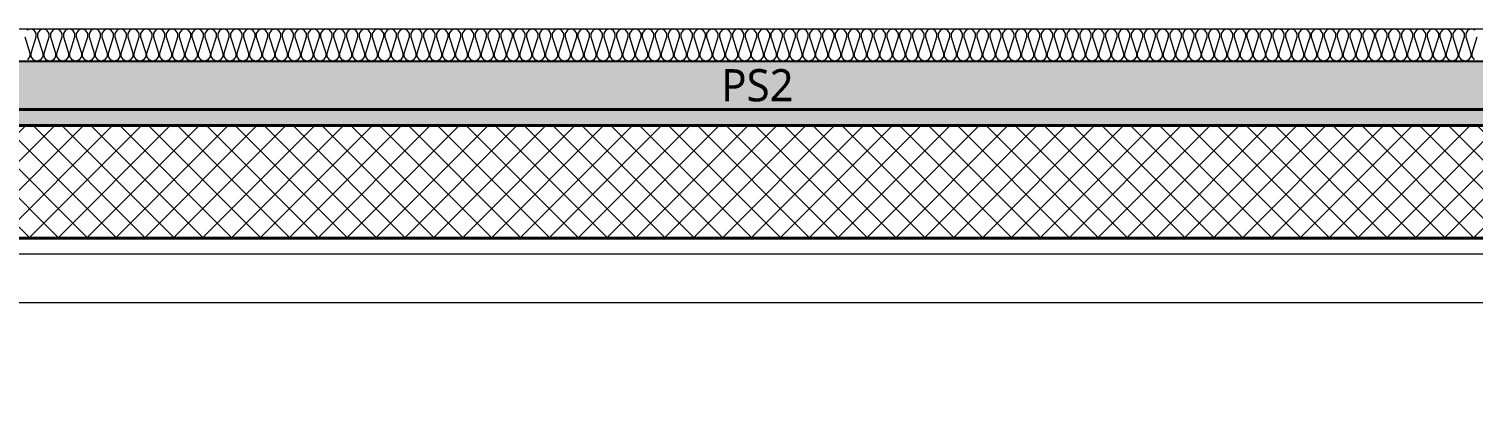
# Model space of a CAD drawing. Header units: millimetres. Extents: x 0 to 420000, y 0 to 297000.
# Drawn here: x 203247 to 207738, y 167200 to 168350 of the extents above; entities that cross this region are included whole.
import ezdxf
from ezdxf.enums import TextEntityAlignment as Align

# ---------------------------------------------------------------- set-up
doc = ezdxf.new("R2010")
doc.units = ezdxf.units.MM
doc.linetypes.add('CEN', pattern=[62, 60, -1, 0, -1])
for name, color, linetype, lineweight in [('A-AXIS-LINE', 1, 'CEN', 15), ('A-CONC-LIN1', 2, 'Continuous', 40), ('A-CONC-LIN2', 7, 'Continuous', 25), ('A-XXXX-INSL1', 15, 'Continuous', 18), ('A-XXXX-INSL2', 8, 'Continuous', 18)]:
    doc.layers.add(name, color=color, linetype=linetype, lineweight=lineweight)
doc.layers.add('A-CONC-SOLD', color=253, linetype='CEN')
doc.layers.add('A-XXXX-NPLT', color=144, linetype='Continuous', lineweight=15, plot=False)
doc.styles.add('맑은고딕', font='')
doc.styles.get('맑은고딕').set_extended_font_data('Malgun Gothic')

# ---------------------------------------------------------------- blocks, each defined once
blk = doc.blocks.new('axis(220316)')
at = {"layer": 'A-AXIS-LINE', "ltscale": 1000}
blk.add_line((4631788.1, -432118.7), (4955413.1, -432118.7), dxfattribs=at)
blk = doc.blocks.new('PS2(횡)')
at = {"layer": 'A-CONC-SOLD'}
h = blk.add_hatch(color=256, dxfattribs=at)
h.dxf.hatch_style = 1
h.paths.add_polyline_path([(1020, 0), (1020, -290), (1700, -290), (1937.4, -150), (9062.6, -150), (9300, -290), (9980, -290), (9980, 0)])
h = blk.add_hatch(color=256, dxfattribs=at)
h.dxf.hatch_style = 1
h.paths.add_polyline_path([(9980, -290), (9980, -350), (9280, -350), (9030, -200), (1970, -200), (1720, -350), (1020, -350), (1020, -290), (1700, -290), (1937.4, -150), (9062.6, -150), (9300, -290)])
at = {"layer": 'A-XXXX-INSL2'}
h = blk.add_hatch(dxfattribs=at)
h.set_pattern_fill('ANSI37', color=256, scale=20)
h.set_pattern_definition([(45, (-244012.5, -188500), (-44.90128, 44.90128), []), (135, (-244012.5, -188500), (-44.90128, -44.90128), [])])
h.paths.add_polyline_path([(1100, -550), (9900, -550), (9900, -350), (9280, -350), (9030, -200), (1970, -200), (1720, -350), (1100, -350)])
at = {"layer": 'A-CONC-LIN1', "color": 2}
for p, q in [((1320, -550), (1270, -350)), ((9680, -550), (9730, -350)), ((1320, -550), (9680, -550))]:
    blk.add_line(p, q, dxfattribs=at)
blk.add_lwpolyline([(9980, -290), (9980, -350), (9280, -350), (9030, -200), (1970, -200), (1720, -350), (1020, -350), (1020, -290), (1700, -290), (1937.4, -150), (9062.6, -150), (9300, -290)], close=True, dxfattribs=at)
at = {"layer": 'A-CONC-LIN2'}
blk.add_line((1020, 0), (9980, 0), dxfattribs=at)
at = {"layer": 'A-XXXX-INSL2'}
for p, q in [((1320, -550), (1100, -550)), ((9680, -550), (9900, -550))]:
    blk.add_line(p, q, dxfattribs=at)
at = {"layer": 'A-XXXX-NPLT'}
for p, q in [((1937.4, -150), (1020, -150)), ((9062.6, -150), (9980, -150))]:
    blk.add_line(p, q, dxfattribs=at)
at = {"layer": 'A-XXXX-NPLT', "style": '맑은고딕'}
blk.add_text('PS2', height=100, dxfattribs=at).set_placement((5500, -75), align=Align.MIDDLE)
blk = doc.blocks.new('횡지하층')
at = {"layer": 'A-XXXX-INSL1'}
blk.add_lwpolyline([(4811450.6, -237961.1), (4802750.6, -237961.1), (4802750.6, -238411.1), (4802197, -238411.1), (4802117, -237831.1), (4801084.1, -237831.1), (4801004.1, -238411.1), (4800450.6, -238411.1), (4800450.6, -237961.1), (4791750.6, -237961.1)], dxfattribs=at)
at = {"layer": 'A-XXXX-INSL2'}
blk.add_line((4757100.4, -237261.1), (4890100.5, -237261.1), dxfattribs=at)
for points in [[(4809329.6, -237357.1), (4809322.6, -237347.1), (4809322.6, -237336.1), (4809338.6, -237286.1)], [(4809331.6, -237265.1), (4809320.6, -237261.1), (4809309.6, -237265.1), (4809302.6, -237275.1), (4809302.6, -237286.1), (4809318.6, -237336.1), (4809318.6, -237347.1), (4809311.6, -237357.1), (4809300.6, -237361.1), (4809289.6, -237357.1), (4809282.6, -237347.1), (4809282.6, -237336.1), (4809298.6, -237286.1), (4809298.6, -237275.1), (4809291.6, -237265.1), (4809280.6, -237261.1), (4809269.6, -237265.1), (4809262.6, -237275.1), (4809262.6, -237286.1), (4809278.6, -237336.1), (4809278.6, -237347.1), (4809271.6, -237357.1), (4809260.6, -237361.1), (4809249.6, -237357.1), (4809242.6, -237347.1), (4809242.6, -237336.1), (4809258.6, -237286.1), (4809258.6, -237275.1), (4809251.6, -237265.1), (4809240.6, -237261.1), (4809229.6, -237265.1), (4809222.6, -237275.1), (4809222.6, -237286.1), (4809238.6, -237336.1), (4809238.6, -237347.1), (4809231.6, -237357.1), (4809220.6, -237361.1), (4809209.6, -237357.1), (4809202.6, -237347.1), (4809202.6, -237336.1), (4809218.6, -237286.1), (4809218.6, -237275.1), (4809211.6, -237265.1), (4809200.6, -237261.1), (4809189.6, -237265.1), (4809182.6, -237275.1), (4809182.6, -237286.1), (4809198.6, -237336.1), (4809198.6, -237347.1), (4809191.6, -237357.1), (4809180.6, -237361.1), (4809169.6, -237357.1), (4809162.6, -237347.1), (4809162.6, -237336.1), (4809178.6, -237286.1), (4809178.6, -237275.1), (4809171.6, -237265.1), (4809160.6, -237261.1), (4809149.6, -237265.1), (4809142.6, -237275.1), (4809142.6, -237286.1), (4809158.6, -237336.1), (4809158.6, -237347.1), (4809151.6, -237357.1), (4809140.6, -237361.1), (4809129.6, -237357.1), (4809122.6, -237347.1), (4809122.6, -237336.1), (4809138.6, -237286.1), (4809138.6, -237275.1), (4809131.6, -237265.1), (4809120.6, -237261.1), (4809109.6, -237265.1), (4809102.6, -237275.1), (4809102.6, -237286.1), (4809118.6, -237336.1), (4809118.6, -237347.1), (4809111.6, -237357.1), (4809100.6, -237361.1), (4809089.6, -237357.1), (4809082.6, -237347.1), (4809082.6, -237336.1), (4809098.6, -237286.1), (4809098.6, -237275.1), (4809091.6, -237265.1), (4809080.6, -237261.1), (4809069.6, -237265.1), (4809062.6, -237275.1), (4809062.6, -237286.1), (4809078.6, -237336.1), (4809078.6, -237347.1), (4809071.6, -237357.1), (4809060.6, -237361.1), (4809049.6, -237357.1), (4809042.6, -237347.1), (4809042.6, -237336.1), (4809058.6, -237286.1), (4809058.6, -237275.1), (4809051.6, -237265.1), (4809040.6, -237261.1), (4809029.6, -237265.1), (4809022.6, -237275.1), (4809022.6, -237286.1), (4809038.6, -237336.1), (4809038.6, -237347.1), (4809031.6, -237357.1), (4809020.6, -237361.1), (4809009.6, -237357.1), (4809002.6, -237347.1), (4809002.6, -237336.1), (4809018.6, -237286.1), (4809018.6, -237275.1), (4809011.6, -237265.1), (4809000.6, -237261.1), (4808989.6, -237265.1), (4808982.6, -237275.1), (4808982.6, -237286.1), (4808998.6, -237336.1), (4808998.6, -237347.1), (4808991.6, -237357.1), (4808980.6, -237361.1), (4808969.6, -237357.1), (4808962.6, -237347.1), (4808962.6, -237336.1), (4808978.6, -237286.1), (4808978.6, -237275.1), (4808971.6, -237265.1), (4808960.6, -237261.1), (4808949.6, -237265.1), (4808942.6, -237275.1), (4808942.6, -237286.1), (4808958.6, -237336.1), (4808958.6, -237347.1), (4808951.6, -237357.1), (4808940.6, -237361.1), (4808929.6, -237357.1), (4808922.6, -237347.1), (4808922.6, -237336.1), (4808938.6, -237286.1), (4808938.6, -237275.1), (4808931.6, -237265.1), (4808920.6, -237261.1), (4808909.6, -237265.1), (4808902.6, -237275.1), (4808902.6, -237286.1), (4808918.6, -237336.1), (4808918.6, -237347.1), (4808911.6, -237357.1), (4808900.6, -237361.1), (4808889.6, -237357.1), (4808882.6, -237347.1), (4808882.6, -237336.1), (4808898.6, -237286.1), (4808898.6, -237275.1), (4808891.6, -237265.1), (4808880.6, -237261.1), (4808869.6, -237265.1), (4808862.6, -237275.1), (4808862.6, -237286.1), (4808878.6, -237336.1), (4808878.6, -237347.1), (4808871.6, -237357.1), (4808860.6, -237361.1), (4808849.6, -237357.1), (4808842.6, -237347.1), (4808842.6, -237336.1), (4808858.6, -237286.1), (4808858.6, -237275.1), (4808851.6, -237265.1), (4808840.6, -237261.1), (4808829.6, -237265.1), (4808822.6, -237275.1), (4808822.6, -237286.1), (4808838.6, -237336.1), (4808838.6, -237347.1), (4808831.6, -237357.1), (4808820.6, -237361.1), (4808809.6, -237357.1), (4808802.6, -237347.1), (4808802.6, -237336.1), (4808818.6, -237286.1), (4808818.6, -237275.1), (4808811.6, -237265.1), (4808800.6, -237261.1), (4808789.6, -237265.1), (4808782.6, -237275.1), (4808782.6, -237286.1), (4808798.6, -237336.1), (4808798.6, -237347.1), (4808791.6, -237357.1), (4808780.6, -237361.1), (4808769.6, -237357.1), (4808762.6, -237347.1), (4808762.6, -237336.1), (4808778.6, -237286.1), (4808778.6, -237275.1), (4808771.6, -237265.1), (4808760.6, -237261.1), (4808749.6, -237265.1), (4808742.6, -237275.1), (4808742.6, -237286.1), (4808758.6, -237336.1), (4808758.6, -237347.1), (4808751.6, -237357.1), (4808740.6, -237361.1), (4808729.6, -237357.1), (4808722.6, -237347.1), (4808722.6, -237336.1), (4808738.6, -237286.1), (4808738.6, -237275.1), (4808731.6, -237265.1), (4808720.6, -237261.1), (4808709.6, -237265.1), (4808702.6, -237275.1), (4808702.6, -237286.1), (4808718.6, -237336.1), (4808718.6, -237347.1), (4808711.6, -237357.1), (4808700.6, -237361.1), (4808689.6, -237357.1), (4808682.6, -237347.1), (4808682.6, -237336.1), (4808698.6, -237286.1), (4808698.6, -237275.1), (4808691.6, -237265.1), (4808680.6, -237261.1), (4808669.6, -237265.1), (4808662.6, -237275.1), (4808662.6, -237286.1), (4808678.6, -237336.1), (4808678.6, -237347.1), (4808671.6, -237357.1), (4808660.6, -237361.1), (4808649.6, -237357.1), (4808642.6, -237347.1), (4808642.6, -237336.1), (4808658.6, -237286.1), (4808658.6, -237275.1), (4808651.6, -237265.1), (4808640.6, -237261.1), (4808629.6, -237265.1), (4808622.6, -237275.1), (4808622.6, -237286.1), (4808638.6, -237336.1), (4808638.6, -237347.1), (4808631.6, -237357.1), (4808620.6, -237361.1), (4808609.6, -237357.1), (4808602.6, -237347.1), (4808602.6, -237336.1), (4808618.6, -237286.1), (4808618.6, -237275.1), (4808611.6, -237265.1), (4808600.6, -237261.1), (4808589.6, -237265.1), (4808582.6, -237275.1), (4808582.6, -237286.1), (4808598.6, -237336.1), (4808598.6, -237347.1), (4808591.6, -237357.1), (4808580.6, -237361.1), (4808569.6, -237357.1), (4808562.6, -237347.1), (4808562.6, -237336.1), (4808578.6, -237286.1), (4808578.6, -237275.1), (4808571.6, -237265.1), (4808560.6, -237261.1), (4808549.6, -237265.1), (4808542.6, -237275.1), (4808542.6, -237286.1), (4808558.6, -237336.1), (4808558.6, -237347.1), (4808551.6, -237357.1), (4808540.6, -237361.1), (4808529.6, -237357.1), (4808522.6, -237347.1), (4808522.6, -237336.1), (4808538.6, -237286.1), (4808538.6, -237275.1), (4808531.6, -237265.1), (4808520.6, -237261.1), (4808509.6, -237265.1), (4808502.6, -237275.1), (4808502.6, -237286.1), (4808518.6, -237336.1), (4808518.6, -237347.1), (4808511.6, -237357.1), (4808500.6, -237361.1), (4808489.6, -237357.1), (4808482.6, -237347.1), (4808482.6, -237336.1), (4808498.6, -237286.1), (4808498.6, -237275.1), (4808491.6, -237265.1), (4808480.6, -237261.1), (4808469.6, -237265.1), (4808462.6, -237275.1), (4808462.6, -237286.1), (4808478.6, -237336.1), (4808478.6, -237347.1), (4808471.6, -237357.1), (4808460.6, -237361.1), (4808449.6, -237357.1), (4808442.6, -237347.1), (4808442.6, -237336.1), (4808458.6, -237286.1), (4808458.6, -237275.1), (4808451.6, -237265.1), (4808440.6, -237261.1), (4808429.6, -237265.1), (4808422.6, -237275.1), (4808422.6, -237286.1), (4808438.6, -237336.1), (4808438.6, -237347.1), (4808431.6, -237357.1), (4808420.6, -237361.1), (4808409.6, -237357.1), (4808402.6, -237347.1), (4808402.6, -237336.1), (4808418.6, -237286.1), (4808418.6, -237275.1), (4808411.6, -237265.1), (4808400.6, -237261.1), (4808389.6, -237265.1), (4808382.6, -237275.1), (4808382.6, -237286.1), (4808398.6, -237336.1), (4808398.6, -237347.1), (4808391.6, -237357.1), (4808380.6, -237361.1), (4808369.6, -237357.1), (4808362.6, -237347.1), (4808362.6, -237336.1), (4808378.6, -237286.1), (4808378.6, -237275.1), (4808371.6, -237265.1), (4808360.6, -237261.1), (4808349.6, -237265.1), (4808342.6, -237275.1), (4808342.6, -237286.1), (4808358.6, -237336.1), (4808358.6, -237347.1), (4808351.6, -237357.1), (4808340.6, -237361.1), (4808329.6, -237357.1), (4808322.6, -237347.1), (4808322.6, -237336.1), (4808338.6, -237286.1), (4808338.6, -237275.1), (4808331.6, -237265.1), (4808320.6, -237261.1), (4808309.6, -237265.1), (4808302.6, -237275.1), (4808302.6, -237286.1), (4808318.6, -237336.1), (4808318.6, -237347.1), (4808311.6, -237357.1), (4808300.6, -237361.1), (4808289.6, -237357.1), (4808282.6, -237347.1), (4808282.6, -237336.1), (4808298.6, -237286.1), (4808298.6, -237275.1), (4808291.6, -237265.1), (4808280.6, -237261.1), (4808269.6, -237265.1), (4808262.6, -237275.1), (4808262.6, -237286.1), (4808278.6, -237336.1), (4808278.6, -237347.1), (4808271.6, -237357.1), (4808260.6, -237361.1), (4808249.6, -237357.1), (4808242.6, -237347.1), (4808242.6, -237336.1), (4808258.6, -237286.1), (4808258.6, -237275.1), (4808251.6, -237265.1), (4808240.6, -237261.1), (4808229.6, -237265.1), (4808222.6, -237275.1), (4808222.6, -237286.1), (4808238.6, -237336.1), (4808238.6, -237347.1), (4808231.6, -237357.1), (4808220.6, -237361.1), (4808209.6, -237357.1), (4808202.6, -237347.1), (4808202.6, -237336.1), (4808218.6, -237286.1), (4808218.6, -237275.1), (4808211.6, -237265.1), (4808200.6, -237261.1), (4808189.6, -237265.1), (4808182.6, -237275.1), (4808182.6, -237286.1), (4808198.6, -237336.1), (4808198.6, -237347.1), (4808191.6, -237357.1), (4808180.6, -237361.1), (4808169.6, -237357.1), (4808162.6, -237347.1), (4808162.6, -237336.1), (4808178.6, -237286.1), (4808178.6, -237275.1), (4808171.6, -237265.1), (4808160.6, -237261.1), (4808149.6, -237265.1), (4808142.6, -237275.1), (4808142.6, -237286.1), (4808158.6, -237336.1), (4808158.6, -237347.1), (4808151.6, -237357.1), (4808140.6, -237361.1), (4808129.6, -237357.1), (4808122.6, -237347.1), (4808122.6, -237336.1), (4808138.6, -237286.1), (4808138.6, -237275.1), (4808131.6, -237265.1), (4808120.6, -237261.1), (4808109.6, -237265.1), (4808102.6, -237275.1), (4808102.6, -237286.1), (4808118.6, -237336.1), (4808118.6, -237347.1), (4808111.6, -237357.1), (4808100.6, -237361.1), (4808089.6, -237357.1), (4808082.6, -237347.1), (4808082.6, -237336.1), (4808098.6, -237286.1), (4808098.6, -237275.1), (4808091.6, -237265.1), (4808080.6, -237261.1), (4808069.6, -237265.1), (4808062.6, -237275.1), (4808062.6, -237286.1), (4808078.6, -237336.1), (4808078.6, -237347.1), (4808071.6, -237357.1), (4808060.6, -237361.1), (4808049.6, -237357.1), (4808042.6, -237347.1), (4808042.6, -237336.1), (4808058.6, -237286.1), (4808058.6, -237275.1), (4808051.6, -237265.1), (4808040.6, -237261.1), (4808029.6, -237265.1), (4808022.6, -237275.1), (4808022.6, -237286.1), (4808038.6, -237336.1), (4808038.6, -237347.1), (4808031.6, -237357.1), (4808020.6, -237361.1), (4808009.6, -237357.1), (4808002.6, -237347.1), (4808002.6, -237336.1), (4808018.6, -237286.1), (4808018.6, -237275.1), (4808011.6, -237265.1), (4808000.6, -237261.1), (4807989.6, -237265.1), (4807982.6, -237275.1), (4807982.6, -237286.1), (4807998.6, -237336.1), (4807998.6, -237347.1), (4807991.6, -237357.1), (4807980.6, -237361.1), (4807969.6, -237357.1), (4807962.6, -237347.1), (4807962.6, -237336.1), (4807978.6, -237286.1), (4807978.6, -237275.1), (4807971.6, -237265.1), (4807960.6, -237261.1), (4807949.6, -237265.1), (4807942.6, -237275.1), (4807942.6, -237286.1), (4807958.6, -237336.1), (4807958.6, -237347.1), (4807951.6, -237357.1), (4807940.6, -237361.1), (4807929.6, -237357.1), (4807922.6, -237347.1), (4807922.6, -237336.1), (4807938.6, -237286.1), (4807938.6, -237275.1), (4807931.6, -237265.1), (4807920.6, -237261.1), (4807909.6, -237265.1), (4807902.6, -237275.1), (4807902.6, -237286.1), (4807918.6, -237336.1), (4807918.6, -237347.1), (4807911.6, -237357.1), (4807900.6, -237361.1), (4807889.6, -237357.1), (4807882.6, -237347.1), (4807882.6, -237336.1), (4807898.6, -237286.1), (4807898.6, -237275.1), (4807891.6, -237265.1), (4807880.6, -237261.1), (4807869.6, -237265.1), (4807862.6, -237275.1), (4807862.6, -237286.1), (4807878.6, -237336.1), (4807878.6, -237347.1), (4807871.6, -237357.1), (4807860.6, -237361.1), (4807849.6, -237357.1), (4807842.6, -237347.1), (4807842.6, -237336.1), (4807858.6, -237286.1), (4807858.6, -237275.1), (4807851.6, -237265.1), (4807840.6, -237261.1), (4807829.6, -237265.1), (4807822.6, -237275.1), (4807822.6, -237286.1), (4807838.6, -237336.1), (4807838.6, -237347.1), (4807831.6, -237357.1), (4807820.6, -237361.1), (4807809.6, -237357.1), (4807802.6, -237347.1), (4807802.6, -237336.1), (4807818.6, -237286.1), (4807818.6, -237275.1), (4807811.6, -237265.1), (4807800.6, -237261.1), (4807789.6, -237265.1), (4807782.6, -237275.1), (4807782.6, -237286.1), (4807798.6, -237336.1), (4807798.6, -237347.1), (4807791.6, -237357.1), (4807780.6, -237361.1), (4807769.6, -237357.1), (4807762.6, -237347.1), (4807762.6, -237336.1), (4807778.6, -237286.1), (4807778.6, -237275.1), (4807771.6, -237265.1), (4807760.6, -237261.1), (4807749.6, -237265.1), (4807742.6, -237275.1), (4807742.6, -237286.1), (4807758.6, -237336.1), (4807758.6, -237347.1), (4807751.6, -237357.1), (4807740.6, -237361.1), (4807729.6, -237357.1), (4807722.6, -237347.1), (4807722.6, -237336.1), (4807738.6, -237286.1), (4807738.6, -237275.1), (4807731.6, -237265.1), (4807720.6, -237261.1), (4807709.6, -237265.1), (4807702.6, -237275.1), (4807702.6, -237286.1), (4807718.6, -237336.1), (4807718.6, -237347.1), (4807711.6, -237357.1), (4807700.6, -237361.1), (4807689.6, -237357.1), (4807682.6, -237347.1), (4807682.6, -237336.1), (4807698.6, -237286.1), (4807698.6, -237275.1), (4807691.6, -237265.1), (4807680.6, -237261.1), (4807669.6, -237265.1), (4807662.6, -237275.1), (4807662.6, -237286.1), (4807678.6, -237336.1), (4807678.6, -237347.1), (4807671.6, -237357.1), (4807660.6, -237361.1), (4807649.6, -237357.1), (4807642.6, -237347.1), (4807642.6, -237336.1), (4807658.6, -237286.1), (4807658.6, -237275.1), (4807651.6, -237265.1), (4807640.6, -237261.1), (4807629.6, -237265.1), (4807622.6, -237275.1), (4807622.6, -237286.1), (4807638.6, -237336.1), (4807638.6, -237347.1), (4807631.6, -237357.1), (4807620.6, -237361.1), (4807609.6, -237357.1), (4807602.6, -237347.1), (4807602.6, -237336.1), (4807618.6, -237286.1), (4807618.6, -237275.1), (4807611.6, -237265.1), (4807600.6, -237261.1), (4807589.6, -237265.1), (4807582.6, -237275.1), (4807582.6, -237286.1), (4807598.6, -237336.1), (4807598.6, -237347.1), (4807591.6, -237357.1), (4807580.6, -237361.1), (4807569.6, -237357.1), (4807562.6, -237347.1), (4807562.6, -237336.1), (4807578.6, -237286.1), (4807578.6, -237275.1), (4807571.6, -237265.1), (4807560.6, -237261.1), (4807549.6, -237265.1), (4807542.6, -237275.1), (4807542.6, -237286.1), (4807558.6, -237336.1), (4807558.6, -237347.1), (4807551.6, -237357.1), (4807540.6, -237361.1), (4807529.6, -237357.1), (4807522.6, -237347.1), (4807522.6, -237336.1), (4807538.6, -237286.1), (4807538.6, -237275.1), (4807531.6, -237265.1), (4807520.6, -237261.1), (4807509.6, -237265.1), (4807502.6, -237275.1), (4807502.6, -237286.1), (4807518.6, -237336.1), (4807518.6, -237347.1), (4807511.6, -237357.1), (4807500.6, -237361.1), (4807489.6, -237357.1), (4807482.6, -237347.1), (4807482.6, -237336.1), (4807498.6, -237286.1), (4807498.6, -237275.1), (4807491.6, -237265.1), (4807480.6, -237261.1), (4807469.6, -237265.1), (4807462.6, -237275.1), (4807462.6, -237286.1), (4807478.6, -237336.1), (4807478.6, -237347.1), (4807471.6, -237357.1), (4807460.6, -237361.1), (4807449.6, -237357.1), (4807442.6, -237347.1), (4807442.6, -237336.1), (4807458.6, -237286.1), (4807458.6, -237275.1), (4807451.6, -237265.1), (4807440.6, -237261.1), (4807429.6, -237265.1), (4807422.6, -237275.1), (4807422.6, -237286.1), (4807438.6, -237336.1), (4807438.6, -237347.1), (4807431.6, -237357.1), (4807420.6, -237361.1), (4807409.6, -237357.1), (4807402.6, -237347.1), (4807402.6, -237336.1), (4807418.6, -237286.1), (4807418.6, -237275.1), (4807411.6, -237265.1), (4807400.6, -237261.1), (4807389.6, -237265.1), (4807382.6, -237275.1), (4807382.6, -237286.1), (4807398.6, -237336.1), (4807398.6, -237347.1), (4807391.6, -237357.1), (4807380.6, -237361.1), (4807369.6, -237357.1), (4807362.6, -237347.1), (4807362.6, -237336.1), (4807378.6, -237286.1), (4807378.6, -237275.1), (4807371.6, -237265.1), (4807360.6, -237261.1), (4807349.6, -237265.1), (4807342.6, -237275.1), (4807342.6, -237286.1), (4807358.6, -237336.1), (4807358.6, -237347.1), (4807351.6, -237357.1), (4807340.6, -237361.1), (4807329.6, -237357.1), (4807322.6, -237347.1), (4807322.6, -237336.1), (4807338.6, -237286.1), (4807338.6, -237275.1), (4807331.6, -237265.1), (4807320.6, -237261.1), (4807309.6, -237265.1), (4807302.6, -237275.1), (4807302.6, -237286.1), (4807318.6, -237336.1), (4807318.6, -237347.1), (4807311.6, -237357.1), (4807300.6, -237361.1), (4807289.6, -237357.1), (4807282.6, -237347.1), (4807282.6, -237336.1), (4807298.6, -237286.1), (4807298.6, -237275.1), (4807291.6, -237265.1), (4807280.6, -237261.1), (4807269.6, -237265.1), (4807262.6, -237275.1), (4807262.6, -237286.1), (4807278.6, -237336.1), (4807278.6, -237347.1), (4807271.6, -237357.1), (4807260.6, -237361.1), (4807249.6, -237357.1), (4807242.6, -237347.1), (4807242.6, -237336.1), (4807258.6, -237286.1), (4807258.6, -237275.1), (4807251.6, -237265.1), (4807240.6, -237261.1), (4807229.6, -237265.1), (4807222.6, -237275.1), (4807222.6, -237286.1), (4807238.6, -237336.1), (4807238.6, -237347.1), (4807231.6, -237357.1), (4807220.6, -237361.1), (4807209.6, -237357.1), (4807202.6, -237347.1), (4807202.6, -237336.1), (4807218.6, -237286.1), (4807218.6, -237275.1), (4807211.6, -237265.1), (4807200.6, -237261.1), (4807189.6, -237265.1), (4807182.6, -237275.1), (4807182.6, -237286.1), (4807198.6, -237336.1), (4807198.6, -237347.1), (4807191.6, -237357.1), (4807180.6, -237361.1), (4807169.6, -237357.1), (4807162.6, -237347.1), (4807162.6, -237336.1), (4807178.6, -237286.1), (4807178.6, -237275.1), (4807171.6, -237265.1), (4807160.6, -237261.1), (4807149.6, -237265.1), (4807142.6, -237275.1), (4807142.6, -237286.1), (4807158.6, -237336.1), (4807158.6, -237347.1), (4807151.6, -237357.1), (4807140.6, -237361.1), (4807129.6, -237357.1), (4807122.6, -237347.1), (4807122.6, -237336.1), (4807138.6, -237286.1), (4807138.6, -237275.1), (4807131.6, -237265.1), (4807120.6, -237261.1), (4807109.6, -237265.1), (4807102.6, -237275.1), (4807102.6, -237286.1), (4807118.6, -237336.1), (4807118.6, -237347.1), (4807111.6, -237357.1), (4807100.6, -237361.1), (4807089.6, -237357.1), (4807082.6, -237347.1), (4807082.6, -237336.1), (4807098.6, -237286.1), (4807098.6, -237275.1), (4807091.6, -237265.1), (4807080.6, -237261.1), (4807069.6, -237265.1), (4807062.6, -237275.1), (4807062.6, -237286.1), (4807078.6, -237336.1), (4807078.6, -237347.1), (4807071.6, -237357.1), (4807060.6, -237361.1), (4807049.6, -237357.1), (4807042.6, -237347.1), (4807042.6, -237336.1), (4807058.6, -237286.1), (4807058.6, -237275.1), (4807051.6, -237265.1), (4807040.6, -237261.1), (4807029.6, -237265.1), (4807022.6, -237275.1), (4807022.6, -237286.1), (4807038.6, -237336.1), (4807038.6, -237347.1), (4807031.6, -237357.1), (4807020.6, -237361.1), (4807009.6, -237357.1), (4807002.6, -237347.1), (4807002.6, -237336.1), (4807018.6, -237286.1), (4807018.6, -237275.1), (4807011.6, -237265.1), (4807000.6, -237261.1), (4806989.6, -237265.1), (4806982.6, -237275.1), (4806982.6, -237286.1), (4806998.6, -237336.1), (4806998.6, -237347.1), (4806991.6, -237357.1), (4806980.6, -237361.1), (4806969.6, -237357.1), (4806962.6, -237347.1), (4806962.6, -237336.1), (4806978.6, -237286.1), (4806978.6, -237275.1), (4806971.6, -237265.1), (4806960.6, -237261.1), (4806949.6, -237265.1), (4806942.6, -237275.1), (4806942.6, -237286.1), (4806958.6, -237336.1), (4806958.6, -237347.1), (4806951.6, -237357.1), (4806940.6, -237361.1), (4806929.6, -237357.1), (4806922.6, -237347.1), (4806922.6, -237336.1), (4806938.6, -237286.1), (4806938.6, -237275.1), (4806931.6, -237265.1), (4806920.6, -237261.1), (4806909.6, -237265.1), (4806902.6, -237275.1), (4806902.6, -237286.1), (4806918.6, -237336.1), (4806918.6, -237347.1), (4806911.6, -237357.1), (4806900.6, -237361.1), (4806889.6, -237357.1), (4806882.6, -237347.1), (4806882.6, -237336.1), (4806898.6, -237286.1), (4806898.6, -237275.1), (4806891.6, -237265.1), (4806880.6, -237261.1), (4806869.6, -237265.1), (4806862.6, -237275.1), (4806862.6, -237286.1), (4806878.6, -237336.1), (4806878.6, -237347.1), (4806871.6, -237357.1), (4806860.6, -237361.1), (4806849.6, -237357.1), (4806842.6, -237347.1), (4806842.6, -237336.1), (4806858.6, -237286.1), (4806858.6, -237275.1), (4806851.6, -237265.1), (4806840.6, -237261.1), (4806829.6, -237265.1), (4806822.6, -237275.1), (4806822.6, -237286.1), (4806838.6, -237336.1), (4806838.6, -237347.1), (4806831.6, -237357.1), (4806820.6, -237361.1), (4806809.6, -237357.1), (4806802.6, -237347.1), (4806802.6, -237336.1), (4806818.6, -237286.1), (4806818.6, -237275.1), (4806811.6, -237265.1), (4806800.6, -237261.1), (4806789.6, -237265.1), (4806782.6, -237275.1), (4806782.6, -237286.1), (4806798.6, -237336.1), (4806798.6, -237347.1), (4806791.6, -237357.1), (4806780.6, -237361.1), (4806769.6, -237357.1), (4806762.6, -237347.1), (4806762.6, -237336.1), (4806778.6, -237286.1), (4806778.6, -237275.1), (4806771.6, -237265.1), (4806760.6, -237261.1), (4806749.6, -237265.1), (4806742.6, -237275.1), (4806742.6, -237286.1), (4806758.6, -237336.1), (4806758.6, -237347.1), (4806751.6, -237357.1), (4806740.6, -237361.1), (4806729.6, -237357.1), (4806722.6, -237347.1), (4806722.6, -237336.1), (4806738.6, -237286.1), (4806738.6, -237275.1), (4806731.6, -237265.1), (4806720.6, -237261.1), (4806709.6, -237265.1), (4806702.6, -237275.1), (4806702.6, -237286.1), (4806718.6, -237336.1), (4806718.6, -237347.1), (4806711.6, -237357.1), (4806700.6, -237361.1), (4806689.6, -237357.1), (4806682.6, -237347.1), (4806682.6, -237336.1), (4806698.6, -237286.1), (4806698.6, -237275.1), (4806691.6, -237265.1), (4806680.6, -237261.1), (4806669.6, -237265.1), (4806662.6, -237275.1), (4806662.6, -237286.1), (4806678.6, -237336.1), (4806678.6, -237347.1), (4806671.6, -237357.1), (4806660.6, -237361.1), (4806649.6, -237357.1), (4806642.6, -237347.1), (4806642.6, -237336.1), (4806658.6, -237286.1), (4806658.6, -237275.1), (4806651.6, -237265.1), (4806640.6, -237261.1), (4806629.6, -237265.1), (4806622.6, -237275.1), (4806622.6, -237286.1), (4806638.6, -237336.1), (4806638.6, -237347.1), (4806631.6, -237357.1), (4806620.6, -237361.1), (4806609.6, -237357.1), (4806602.6, -237347.1), (4806602.6, -237336.1), (4806618.6, -237286.1), (4806618.6, -237275.1), (4806611.6, -237265.1), (4806600.6, -237261.1), (4806589.6, -237265.1), (4806582.6, -237275.1), (4806582.6, -237286.1), (4806598.6, -237336.1), (4806598.6, -237347.1), (4806591.6, -237357.1), (4806580.6, -237361.1), (4806569.6, -237357.1), (4806562.6, -237347.1), (4806562.6, -237336.1), (4806578.6, -237286.1), (4806578.6, -237275.1), (4806571.6, -237265.1), (4806560.6, -237261.1), (4806549.6, -237265.1), (4806542.6, -237275.1), (4806542.6, -237286.1), (4806558.6, -237336.1), (4806558.6, -237347.1), (4806551.6, -237357.1), (4806540.6, -237361.1), (4806529.6, -237357.1), (4806522.6, -237347.1), (4806522.6, -237336.1), (4806538.6, -237286.1), (4806538.6, -237275.1), (4806531.6, -237265.1), (4806520.6, -237261.1), (4806509.6, -237265.1), (4806502.6, -237275.1), (4806502.6, -237286.1), (4806518.6, -237336.1), (4806518.6, -237347.1), (4806511.6, -237357.1), (4806500.6, -237361.1), (4806489.6, -237357.1), (4806482.6, -237347.1), (4806482.6, -237336.1), (4806498.6, -237286.1), (4806498.6, -237275.1), (4806491.6, -237265.1), (4806480.6, -237261.1), (4806469.6, -237265.1), (4806462.6, -237275.1), (4806462.6, -237286.1), (4806478.6, -237336.1), (4806478.6, -237347.1), (4806471.6, -237357.1), (4806460.6, -237361.1), (4806449.6, -237357.1), (4806442.6, -237347.1), (4806442.6, -237336.1), (4806458.6, -237286.1), (4806458.6, -237275.1), (4806451.6, -237265.1), (4806440.6, -237261.1), (4806429.6, -237265.1), (4806422.6, -237275.1), (4806422.6, -237286.1), (4806438.6, -237336.1), (4806438.6, -237347.1), (4806431.6, -237357.1), (4806420.6, -237361.1), (4806409.6, -237357.1), (4806402.6, -237347.1), (4806402.6, -237336.1), (4806418.6, -237286.1), (4806418.6, -237275.1), (4806411.6, -237265.1), (4806400.6, -237261.1), (4806389.6, -237265.1), (4806382.6, -237275.1), (4806382.6, -237286.1), (4806398.6, -237336.1), (4806398.6, -237347.1), (4806391.6, -237357.1), (4806380.6, -237361.1), (4806369.6, -237357.1), (4806362.6, -237347.1), (4806362.6, -237336.1), (4806378.6, -237286.1), (4806378.6, -237275.1), (4806371.6, -237265.1), (4806360.6, -237261.1), (4806349.6, -237265.1), (4806342.6, -237275.1), (4806342.6, -237286.1), (4806358.6, -237336.1), (4806358.6, -237347.1), (4806351.6, -237357.1), (4806340.6, -237361.1), (4806329.6, -237357.1), (4806322.6, -237347.1), (4806322.6, -237336.1), (4806338.6, -237286.1), (4806338.6, -237275.1), (4806331.6, -237265.1), (4806320.6, -237261.1), (4806309.6, -237265.1), (4806302.6, -237275.1), (4806302.6, -237286.1), (4806318.6, -237336.1), (4806318.6, -237347.1), (4806311.6, -237357.1), (4806300.6, -237361.1), (4806289.6, -237357.1), (4806282.6, -237347.1), (4806282.6, -237336.1), (4806298.6, -237286.1), (4806298.6, -237275.1), (4806291.6, -237265.1), (4806280.6, -237261.1), (4806269.6, -237265.1), (4806262.6, -237275.1), (4806262.6, -237286.1), (4806278.6, -237336.1), (4806278.6, -237347.1), (4806271.6, -237357.1), (4806260.6, -237361.1), (4806249.6, -237357.1), (4806242.6, -237347.1), (4806242.6, -237336.1), (4806258.6, -237286.1), (4806258.6, -237275.1), (4806251.6, -237265.1), (4806240.6, -237261.1), (4806229.6, -237265.1), (4806222.6, -237275.1), (4806222.6, -237286.1), (4806238.6, -237336.1), (4806238.6, -237347.1), (4806231.6, -237357.1), (4806220.6, -237361.1), (4806209.6, -237357.1), (4806202.6, -237347.1), (4806202.6, -237336.1), (4806218.6, -237286.1), (4806218.6, -237275.1), (4806211.6, -237265.1), (4806200.6, -237261.1), (4806189.6, -237265.1), (4806182.6, -237275.1), (4806182.6, -237286.1), (4806198.6, -237336.1), (4806198.6, -237347.1), (4806191.6, -237357.1), (4806180.6, -237361.1), (4806169.6, -237357.1), (4806162.6, -237347.1), (4806162.6, -237336.1), (4806178.6, -237286.1), (4806178.6, -237275.1), (4806171.6, -237265.1), (4806160.6, -237261.1), (4806149.6, -237265.1), (4806142.6, -237275.1), (4806142.6, -237286.1), (4806158.6, -237336.1), (4806158.6, -237347.1), (4806151.6, -237357.1), (4806140.6, -237361.1), (4806129.6, -237357.1), (4806122.6, -237347.1), (4806122.6, -237336.1), (4806138.6, -237286.1), (4806138.6, -237275.1), (4806131.6, -237265.1), (4806120.6, -237261.1), (4806109.6, -237265.1), (4806102.6, -237275.1), (4806102.6, -237286.1), (4806118.6, -237336.1), (4806118.6, -237347.1), (4806111.6, -237357.1), (4806100.6, -237361.1), (4806089.6, -237357.1), (4806082.6, -237347.1), (4806082.6, -237336.1), (4806098.6, -237286.1), (4806098.6, -237275.1), (4806091.6, -237265.1), (4806080.6, -237261.1), (4806069.6, -237265.1), (4806062.6, -237275.1), (4806062.6, -237286.1), (4806078.6, -237336.1), (4806078.6, -237347.1), (4806071.6, -237357.1), (4806060.6, -237361.1), (4806049.6, -237357.1), (4806042.6, -237347.1), (4806042.6, -237336.1), (4806058.6, -237286.1), (4806058.6, -237275.1), (4806051.6, -237265.1), (4806040.6, -237261.1), (4806029.6, -237265.1), (4806022.6, -237275.1), (4806022.6, -237286.1), (4806038.6, -237336.1), (4806038.6, -237347.1), (4806031.6, -237357.1), (4806020.6, -237361.1), (4806009.6, -237357.1), (4806002.6, -237347.1), (4806002.6, -237336.1), (4806018.6, -237286.1), (4806018.6, -237275.1), (4806011.6, -237265.1), (4806000.6, -237261.1), (4805989.6, -237265.1), (4805982.6, -237275.1), (4805982.6, -237286.1), (4805998.6, -237336.1), (4805998.6, -237347.1), (4805991.6, -237357.1), (4805980.6, -237361.1), (4805969.6, -237357.1), (4805962.6, -237347.1), (4805962.6, -237336.1), (4805978.6, -237286.1), (4805978.6, -237275.1), (4805971.6, -237265.1), (4805960.6, -237261.1), (4805949.6, -237265.1), (4805942.6, -237275.1), (4805942.6, -237286.1), (4805958.6, -237336.1), (4805958.6, -237347.1), (4805951.6, -237357.1), (4805940.6, -237361.1), (4805929.6, -237357.1), (4805922.6, -237347.1), (4805922.6, -237336.1), (4805938.6, -237286.1), (4805938.6, -237275.1), (4805931.6, -237265.1), (4805920.6, -237261.1), (4805909.6, -237265.1), (4805902.6, -237275.1), (4805902.6, -237286.1), (4805918.6, -237336.1), (4805918.6, -237347.1), (4805911.6, -237357.1), (4805900.6, -237361.1), (4805889.6, -237357.1), (4805882.6, -237347.1), (4805882.6, -237336.1), (4805898.6, -237286.1), (4805898.6, -237275.1), (4805891.6, -237265.1), (4805880.6, -237261.1), (4805869.6, -237265.1), (4805862.6, -237275.1), (4805862.6, -237286.1), (4805878.6, -237336.1), (4805878.6, -237347.1), (4805871.6, -237357.1), (4805860.6, -237361.1), (4805849.6, -237357.1), (4805842.6, -237347.1), (4805842.6, -237336.1), (4805858.6, -237286.1), (4805858.6, -237275.1), (4805851.6, -237265.1), (4805840.6, -237261.1), (4805829.6, -237265.1), (4805822.6, -237275.1), (4805822.6, -237286.1), (4805838.6, -237336.1), (4805838.6, -237347.1), (4805831.6, -237357.1), (4805820.6, -237361.1), (4805809.6, -237357.1), (4805802.6, -237347.1), (4805802.6, -237336.1), (4805818.6, -237286.1), (4805818.6, -237275.1), (4805811.6, -237265.1), (4805800.6, -237261.1), (4805789.6, -237265.1), (4805782.6, -237275.1), (4805782.6, -237286.1), (4805798.6, -237336.1), (4805798.6, -237347.1), (4805791.6, -237357.1), (4805780.6, -237361.1), (4805769.6, -237357.1), (4805762.6, -237347.1), (4805762.6, -237336.1), (4805778.6, -237286.1), (4805778.6, -237275.1), (4805771.6, -237265.1), (4805760.6, -237261.1), (4805749.6, -237265.1), (4805742.6, -237275.1), (4805742.6, -237286.1), (4805758.6, -237336.1), (4805758.6, -237347.1), (4805751.6, -237357.1), (4805740.6, -237361.1), (4805729.6, -237357.1), (4805722.6, -237347.1), (4805722.6, -237336.1), (4805738.6, -237286.1), (4805738.6, -237275.1), (4805731.6, -237265.1), (4805720.6, -237261.1), (4805709.6, -237265.1), (4805702.6, -237275.1), (4805702.6, -237286.1), (4805718.6, -237336.1), (4805718.6, -237347.1), (4805711.6, -237357.1), (4805700.6, -237361.1), (4805689.6, -237357.1), (4805682.6, -237347.1), (4805682.6, -237336.1), (4805698.6, -237286.1), (4805698.6, -237275.1), (4805691.6, -237265.1), (4805680.6, -237261.1), (4805669.6, -237265.1), (4805662.6, -237275.1), (4805662.6, -237286.1), (4805678.6, -237336.1), (4805678.6, -237347.1), (4805671.6, -237357.1), (4805660.6, -237361.1), (4805649.6, -237357.1), (4805642.6, -237347.1), (4805642.6, -237336.1), (4805658.6, -237286.1), (4805658.6, -237275.1), (4805651.6, -237265.1), (4805640.6, -237261.1), (4805629.6, -237265.1), (4805622.6, -237275.1), (4805622.6, -237286.1), (4805638.6, -237336.1), (4805638.6, -237347.1), (4805631.6, -237357.1), (4805620.6, -237361.1), (4805609.6, -237357.1), (4805602.6, -237347.1), (4805602.6, -237336.1), (4805618.6, -237286.1), (4805618.6, -237275.1), (4805611.6, -237265.1), (4805600.6, -237261.1), (4805589.6, -237265.1), (4805582.6, -237275.1), (4805582.6, -237286.1), (4805598.6, -237336.1), (4805598.6, -237347.1), (4805591.6, -237357.1), (4805580.6, -237361.1), (4805569.6, -237357.1), (4805562.6, -237347.1), (4805562.6, -237336.1), (4805578.6, -237286.1), (4805578.6, -237275.1), (4805571.6, -237265.1), (4805560.6, -237261.1), (4805549.6, -237265.1), (4805542.6, -237275.1), (4805542.6, -237286.1), (4805558.6, -237336.1), (4805558.6, -237347.1), (4805551.6, -237357.1), (4805540.6, -237361.1), (4805529.6, -237357.1), (4805522.6, -237347.1), (4805522.6, -237336.1), (4805538.6, -237286.1), (4805538.6, -237275.1), (4805531.6, -237265.1), (4805520.6, -237261.1), (4805509.6, -237265.1), (4805502.6, -237275.1), (4805502.6, -237286.1), (4805518.6, -237336.1), (4805518.6, -237347.1), (4805511.6, -237357.1), (4805500.6, -237361.1), (4805489.6, -237357.1), (4805482.6, -237347.1), (4805482.6, -237336.1), (4805498.6, -237286.1), (4805498.6, -237275.1), (4805491.6, -237265.1), (4805480.6, -237261.1), (4805469.6, -237265.1), (4805462.6, -237275.1), (4805462.6, -237286.1), (4805478.6, -237336.1), (4805478.6, -237347.1), (4805471.6, -237357.1), (4805460.6, -237361.1), (4805449.6, -237357.1), (4805442.6, -237347.1), (4805442.6, -237336.1), (4805458.6, -237286.1), (4805458.6, -237275.1), (4805451.6, -237265.1), (4805440.6, -237261.1), (4805429.6, -237265.1), (4805422.6, -237275.1), (4805422.6, -237286.1), (4805438.6, -237336.1), (4805438.6, -237347.1), (4805431.6, -237357.1), (4805420.6, -237361.1), (4805409.6, -237357.1), (4805402.6, -237347.1), (4805402.6, -237336.1), (4805418.6, -237286.1), (4805418.6, -237275.1), (4805411.6, -237265.1), (4805400.6, -237261.1), (4805389.6, -237265.1), (4805382.6, -237275.1), (4805382.6, -237286.1), (4805398.6, -237336.1), (4805398.6, -237347.1), (4805391.6, -237357.1), (4805380.6, -237361.1), (4805369.6, -237357.1), (4805362.6, -237347.1), (4805362.6, -237336.1), (4805378.6, -237286.1), (4805378.6, -237275.1), (4805371.6, -237265.1), (4805360.6, -237261.1), (4805349.6, -237265.1), (4805342.6, -237275.1), (4805342.6, -237286.1), (4805358.6, -237336.1), (4805358.6, -237347.1), (4805351.6, -237357.1), (4805340.6, -237361.1), (4805329.6, -237357.1), (4805322.6, -237347.1), (4805322.6, -237336.1), (4805338.6, -237286.1), (4805338.6, -237275.1), (4805331.6, -237265.1), (4805320.6, -237261.1), (4805309.6, -237265.1), (4805302.6, -237275.1), (4805302.6, -237286.1), (4805318.6, -237336.1), (4805318.6, -237347.1), (4805311.6, -237357.1), (4805300.6, -237361.1), (4805289.6, -237357.1), (4805282.6, -237347.1), (4805282.6, -237336.1), (4805298.6, -237286.1), (4805298.6, -237275.1), (4805291.6, -237265.1), (4805280.6, -237261.1), (4805269.6, -237265.1), (4805262.6, -237275.1), (4805262.6, -237286.1), (4805278.6, -237336.1), (4805278.6, -237347.1), (4805271.6, -237357.1), (4805260.6, -237361.1), (4805249.6, -237357.1), (4805242.6, -237347.1), (4805242.6, -237336.1), (4805258.6, -237286.1), (4805258.6, -237275.1), (4805251.6, -237265.1), (4805240.6, -237261.1), (4805229.6, -237265.1), (4805222.6, -237275.1), (4805222.6, -237286.1), (4805238.6, -237336.1), (4805238.6, -237347.1), (4805231.6, -237357.1), (4805220.6, -237361.1), (4805209.6, -237357.1), (4805202.6, -237347.1), (4805202.6, -237336.1), (4805218.6, -237286.1), (4805218.6, -237275.1), (4805211.6, -237265.1), (4805200.6, -237261.1), (4805189.6, -237265.1), (4805182.6, -237275.1), (4805182.6, -237286.1), (4805198.6, -237336.1), (4805198.6, -237347.1), (4805191.6, -237357.1), (4805180.6, -237361.1), (4805169.6, -237357.1), (4805162.6, -237347.1), (4805162.6, -237336.1), (4805178.6, -237286.1), (4805178.6, -237275.1), (4805171.6, -237265.1), (4805160.6, -237261.1), (4805149.6, -237265.1), (4805142.6, -237275.1), (4805142.6, -237286.1), (4805158.6, -237336.1), (4805158.6, -237347.1), (4805151.6, -237357.1), (4805140.6, -237361.1), (4805129.6, -237357.1), (4805122.6, -237347.1), (4805122.6, -237336.1), (4805138.6, -237286.1), (4805138.6, -237275.1), (4805131.6, -237265.1), (4805120.6, -237261.1), (4805109.6, -237265.1), (4805102.6, -237275.1), (4805102.6, -237286.1), (4805118.6, -237336.1), (4805118.6, -237347.1), (4805111.6, -237357.1), (4805100.6, -237361.1), (4805089.6, -237357.1), (4805082.6, -237347.1), (4805082.6, -237336.1), (4805098.6, -237286.1), (4805098.6, -237275.1), (4805091.6, -237265.1), (4805080.6, -237261.1), (4805069.6, -237265.1), (4805062.6, -237275.1), (4805062.6, -237286.1), (4805078.6, -237336.1), (4805078.6, -237347.1), (4805071.6, -237357.1), (4805060.6, -237361.1), (4805049.6, -237357.1), (4805042.6, -237347.1), (4805042.6, -237336.1), (4805058.6, -237286.1), (4805058.6, -237275.1), (4805051.6, -237265.1), (4805040.6, -237261.1), (4805029.6, -237265.1), (4805022.6, -237275.1), (4805022.6, -237286.1), (4805038.6, -237336.1), (4805038.6, -237347.1), (4805031.6, -237357.1), (4805020.6, -237361.1), (4805009.6, -237357.1), (4805002.6, -237347.1), (4805002.6, -237336.1), (4805018.6, -237286.1), (4805018.6, -237275.1), (4805011.6, -237265.1), (4805000.6, -237261.1), (4804989.6, -237265.1), (4804982.6, -237275.1), (4804982.6, -237286.1), (4804998.6, -237336.1), (4804998.6, -237347.1), (4804991.6, -237357.1), (4804980.6, -237361.1), (4804969.6, -237357.1), (4804962.6, -237347.1), (4804962.6, -237336.1), (4804978.6, -237286.1), (4804978.6, -237275.1), (4804971.6, -237265.1), (4804960.6, -237261.1), (4804949.6, -237265.1), (4804942.6, -237275.1), (4804942.6, -237286.1), (4804958.6, -237336.1), (4804958.6, -237347.1), (4804951.6, -237357.1), (4804940.6, -237361.1), (4804929.6, -237357.1), (4804922.6, -237347.1), (4804922.6, -237336.1), (4804938.6, -237286.1), (4804938.6, -237275.1), (4804931.6, -237265.1), (4804920.6, -237261.1), (4804909.6, -237265.1), (4804902.6, -237275.1), (4804902.6, -237286.1), (4804918.6, -237336.1), (4804918.6, -237347.1), (4804911.6, -237357.1), (4804900.6, -237361.1), (4804889.6, -237357.1), (4804882.6, -237347.1), (4804882.6, -237336.1), (4804898.6, -237286.1), (4804898.6, -237275.1), (4804891.6, -237265.1), (4804880.6, -237261.1), (4804869.6, -237265.1), (4804862.6, -237275.1), (4804862.6, -237286.1), (4804878.6, -237336.1), (4804878.6, -237347.1), (4804871.6, -237357.1), (4804860.6, -237361.1), (4804849.6, -237357.1), (4804842.6, -237347.1), (4804842.6, -237336.1), (4804858.6, -237286.1), (4804858.6, -237275.1), (4804851.6, -237265.1), (4804840.6, -237261.1), (4804829.6, -237265.1)], [(4804822.6, -237286.1), (4804838.6, -237336.1), (4804838.6, -237347.1), (4804831.6, -237357.1)]]:
    blk.add_lwpolyline(points, dxfattribs=at)
blk.add_blockref('PS2(횡)', (4801600.6, -237361.1))

msp = doc.modelspace()

# ---------------------------------------------------------------- block references
at = {"layer": 'A-AXIS-LINE'}
msp.add_blockref('axis(220316)', (-4581588.1, 599618.7), dxfattribs=at)
at = {"layer": 'A-CONC-LIN1'}
msp.add_blockref('횡지하층', (-4601588.1, 405611.1), dxfattribs=at)

doc.saveas('drawing.dxf')
